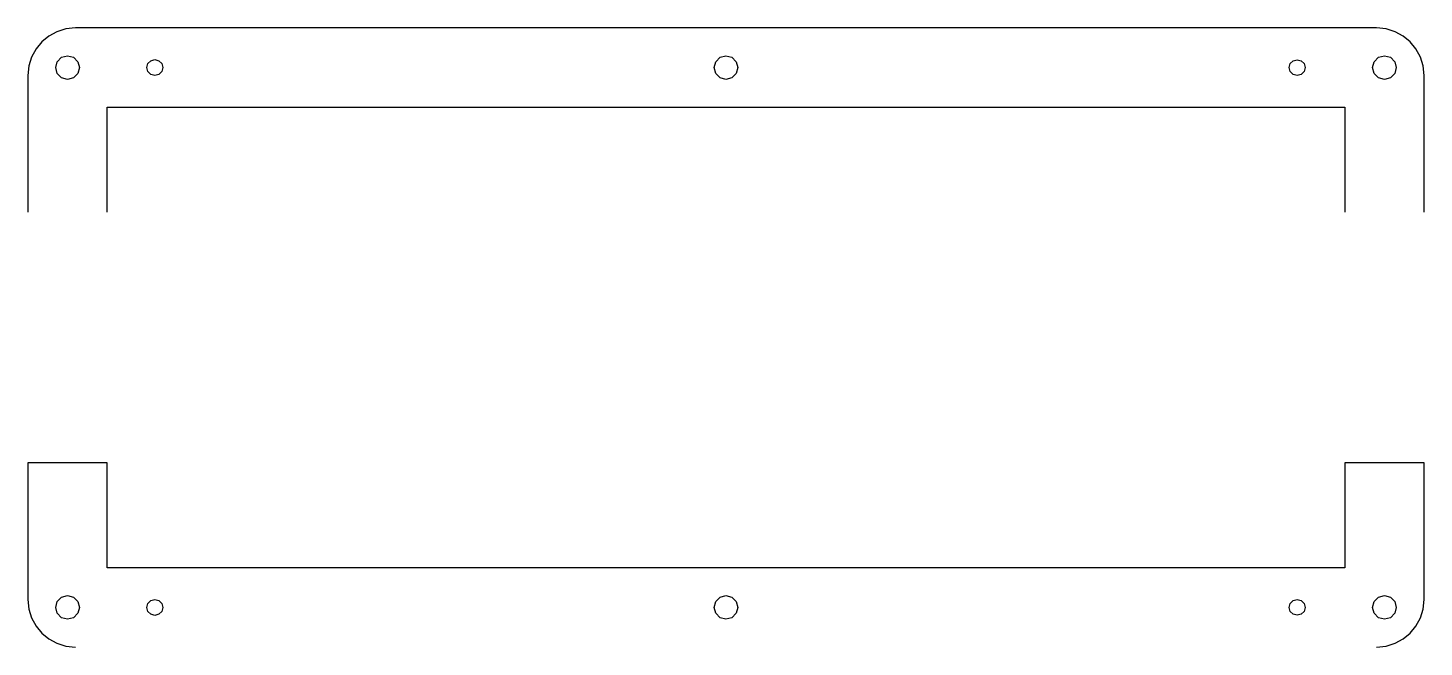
# Model space of a CAD drawing. Extents: x -1183 to 1183, y -416 to 183.
# Drawn here: x 17.8 to 193.8, y 104.8 to 182.8 of the extents above; entities that cross this region are included whole.
import ezdxf

# ---------------------------------------------------------------- set-up
doc = ezdxf.new("R2010")
doc.units = 0

msp = doc.modelspace()

# ---------------------------------------------------------------- linework, layer by layer
at = {"layer": 'Layer 1'}
for p, q in [((20.478653, 181.743288), (19.590673, 181.010634)), ((21.497836, 182.296485), (20.478653, 181.743288)), ((22.624094, 182.646098), (21.497836, 182.296485)), ((23.8333, 182.768), (22.624094, 182.646098)), ((187.833, 182.768), (23.8333, 182.768)), ((189.04221, 182.646101), (187.833, 182.768)), ((190.168471, 182.29649), (189.04221, 182.646101)), ((191.187658, 181.743295), (190.168471, 182.29649)), ((192.075641, 181.010641), (191.187658, 181.743295)), ((18.858022, 180.122651), (18.304828, 179.103466)), ((19.590673, 181.010634), (18.858022, 180.122651)), ((192.808295, 180.122658), (192.075641, 181.010641)), ((193.36149, 179.103471), (192.808295, 180.122658)), ((17.955218, 177.977206), (17.83332, 176.768)), ((18.304828, 179.103466), (17.955218, 177.977206)), ((21.3333, 177.768), (21.534262, 178.518)), ((21.534262, 177.018), (21.3333, 177.768)), ((21.534262, 178.518), (22.0833, 179.067038)), ((22.0833, 179.067038), (22.8333, 179.268)), ((22.8333, 179.268), (23.5833, 179.067038)), ((23.5833, 179.067038), (24.132338, 178.518)), ((24.132338, 178.518), (24.3333, 177.768)), ((24.3333, 177.768), (24.132338, 177.018)), ((24.3333, 177.768), (24.3333, 177.768)), ((32.83332, 177.768), (32.965798, 178.269888)), ((32.965798, 177.266112), (32.83332, 177.768)), ((32.965798, 178.269888), (33.33202, 178.637751)), ((33.33202, 178.637751), (33.83331, 178.772472)), ((33.83331, 178.772472), (34.3346, 178.637751)), ((34.3346, 178.637751), (34.700822, 178.269888)), ((34.700822, 178.269888), (34.8333, 177.768)), ((34.8333, 177.768), (34.700822, 177.266112)), ((34.8333, 177.768), (34.8333, 177.768)), ((104.333, 177.768), (104.533962, 178.518)), ((104.533962, 177.018), (104.333, 177.768)), ((104.533962, 178.518), (105.083, 179.067038)), ((105.083, 179.067038), (105.833, 179.268)), ((105.833, 179.268), (106.583, 179.067038)), ((106.583, 179.067038), (107.132038, 178.518)), ((107.132038, 178.518), (107.333, 177.768)), ((107.333, 177.768), (107.132038, 177.018)), ((107.333, 177.768), (107.333, 177.768)), ((176.833, 177.768), (176.966975, 178.268)), ((176.966975, 177.268), (176.833, 177.768)), ((176.966975, 178.268), (177.333, 178.634025)), ((177.333, 178.634025), (177.833, 178.768)), ((177.833, 178.768), (178.333, 178.634025)), ((178.333, 178.634025), (178.699025, 178.268)), ((178.699025, 178.268), (178.833, 177.768)), ((178.833, 177.768), (178.699025, 177.268)), ((178.833, 177.768), (178.833, 177.768)), ((187.333, 177.768), (187.533962, 178.518)), ((187.533962, 177.018), (187.333, 177.768)), ((187.533962, 178.518), (188.083, 179.067038)), ((188.083, 179.067038), (188.833, 179.268)), ((188.833, 179.268), (189.583, 179.067038)), ((189.583, 179.067038), (190.132038, 178.518)), ((190.132038, 178.518), (190.333, 177.768)), ((190.333, 177.768), (190.132038, 177.018)), ((190.333, 177.768), (190.333, 177.768)), ((193.711101, 177.97721), (193.36149, 179.103471)), ((193.833, 176.768), (193.711101, 177.97721)), ((17.83332, 176.768), (17.83332, 159.568)), ((22.0833, 176.468962), (21.534262, 177.018)), ((22.8333, 176.268), (22.0833, 176.468962)), ((23.5833, 176.468962), (22.8333, 176.268)), ((24.132338, 177.018), (23.5833, 176.468962)), ((33.33202, 176.898249), (32.965798, 177.266112)), ((33.83331, 176.763528), (33.33202, 176.898249)), ((34.3346, 176.898249), (33.83331, 176.763528)), ((34.700822, 177.266112), (34.3346, 176.898249)), ((105.083, 176.468962), (104.533962, 177.018)), ((105.833, 176.268), (105.083, 176.468962)), ((106.583, 176.468962), (105.833, 176.268)), ((107.132038, 177.018), (106.583, 176.468962)), ((177.333, 176.901975), (176.966975, 177.268)), ((177.833, 176.768), (177.333, 176.901975)), ((178.333, 176.901975), (177.833, 176.768)), ((178.699025, 177.268), (178.333, 176.901975)), ((188.083, 176.468962), (187.533962, 177.018)), ((188.833, 176.268), (188.083, 176.468962)), ((189.583, 176.468962), (188.833, 176.268)), ((190.132038, 177.018), (189.583, 176.468962)), ((193.833, 159.568), (193.833, 176.768)), ((27.8333, 159.568), (27.8333, 172.768)), ((27.8333, 172.768), (183.833, 172.768)), ((183.833, 172.768), (183.833, 159.568)), ((27.8333, 127.968), (17.83332, 127.968)), ((17.83332, 127.968), (17.83332, 110.768)), ((27.8333, 114.768), (27.8333, 127.968)), ((193.833, 127.968), (183.833, 127.968)), ((183.833, 127.968), (183.833, 114.768)), ((193.833, 110.768), (193.833, 127.968)), ((183.833, 114.768), (27.8333, 114.768)), ((21.534262, 110.518), (22.0833, 111.067038)), ((22.0833, 111.067038), (22.8333, 111.268)), ((22.8333, 111.268), (23.5833, 111.067038)), ((23.5833, 111.067038), (24.132338, 110.518)), ((104.533962, 110.518), (105.083, 111.067038)), ((105.083, 111.067038), (105.833, 111.268)), ((105.833, 111.268), (106.583, 111.067038)), ((106.583, 111.067038), (107.132038, 110.518)), ((187.533962, 110.518), (188.083, 111.067038)), ((188.083, 111.067038), (188.833, 111.268)), ((188.833, 111.268), (189.583, 111.067038)), ((189.583, 111.067038), (190.132038, 110.518)), ((17.83332, 110.768), (17.955218, 109.558794)), ((17.955218, 109.558794), (18.304828, 108.432534)), ((21.3333, 109.768), (21.534262, 110.518)), ((21.534262, 109.018), (21.3333, 109.768)), ((24.132338, 110.518), (24.3333, 109.768)), ((24.3333, 109.768), (24.132338, 109.018)), ((24.3333, 109.768), (24.3333, 109.768)), ((32.83332, 109.768), (32.965798, 110.269888)), ((32.965798, 109.266112), (32.83332, 109.768)), ((32.965798, 110.269888), (33.33202, 110.637751)), ((33.33202, 108.898249), (32.965798, 109.266112)), ((33.33202, 110.637751), (33.83331, 110.772472)), ((33.83331, 110.772472), (34.3346, 110.637751)), ((34.3346, 110.637751), (34.700822, 110.269888)), ((34.700822, 109.266112), (34.3346, 108.898249)), ((34.700822, 110.269888), (34.8333, 109.768)), ((34.8333, 109.768), (34.700822, 109.266112)), ((34.8333, 109.768), (34.8333, 109.768)), ((104.333, 109.768), (104.533962, 110.518)), ((104.533962, 109.018), (104.333, 109.768)), ((107.132038, 110.518), (107.333, 109.768)), ((107.333, 109.768), (107.132038, 109.018)), ((107.333, 109.768), (107.333, 109.768)), ((176.833, 109.768), (176.966975, 110.268)), ((176.966975, 109.268), (176.833, 109.768)), ((176.966975, 110.268), (177.333, 110.634025)), ((177.333, 108.901975), (176.966975, 109.268)), ((177.333, 110.634025), (177.833, 110.768)), ((177.833, 110.768), (178.333, 110.634025)), ((178.333, 110.634025), (178.699025, 110.268)), ((178.699025, 109.268), (178.333, 108.901975)), ((178.699025, 110.268), (178.833, 109.768)), ((178.833, 109.768), (178.699025, 109.268)), ((178.833, 109.768), (178.833, 109.768)), ((187.333, 109.768), (187.533962, 110.518)), ((187.533962, 109.018), (187.333, 109.768)), ((190.132038, 110.518), (190.333, 109.768)), ((190.333, 109.768), (190.132038, 109.018)), ((190.333, 109.768), (190.333, 109.768)), ((193.36149, 108.432529), (193.711101, 109.55879)), ((193.711101, 109.55879), (193.833, 110.768)), ((18.304828, 108.432534), (18.858022, 107.413349)), ((18.858022, 107.413349), (19.590673, 106.525366)), ((22.0833, 108.468962), (21.534262, 109.018)), ((22.8333, 108.268), (22.0833, 108.468962)), ((23.5833, 108.468962), (22.8333, 108.268)), ((24.132338, 109.018), (23.5833, 108.468962)), ((33.83331, 108.763528), (33.33202, 108.898249)), ((34.3346, 108.898249), (33.83331, 108.763528)), ((105.083, 108.468962), (104.533962, 109.018)), ((105.833, 108.268), (105.083, 108.468962)), ((106.583, 108.468962), (105.833, 108.268)), ((107.132038, 109.018), (106.583, 108.468962)), ((177.833, 108.768), (177.333, 108.901975)), ((178.333, 108.901975), (177.833, 108.768)), ((188.083, 108.468962), (187.533962, 109.018)), ((188.833, 108.268), (188.083, 108.468962)), ((189.583, 108.468962), (188.833, 108.268)), ((190.132038, 109.018), (189.583, 108.468962)), ((192.075641, 106.525359), (192.808295, 107.413342)), ((192.808295, 107.413342), (193.36149, 108.432529)), ((19.590673, 106.525366), (20.478653, 105.792712)), ((20.478653, 105.792712), (21.497836, 105.239515)), ((190.168471, 105.23951), (191.187658, 105.792705)), ((191.187658, 105.792705), (192.075641, 106.525359)), ((21.497836, 105.239515), (22.624094, 104.889902)), ((22.624094, 104.889902), (23.8333, 104.768)), ((187.833, 104.768), (189.04221, 104.889899)), ((189.04221, 104.889899), (190.168471, 105.23951))]:
    msp.add_line(p, q, dxfattribs=at)

doc.saveas('drawing.dxf')
